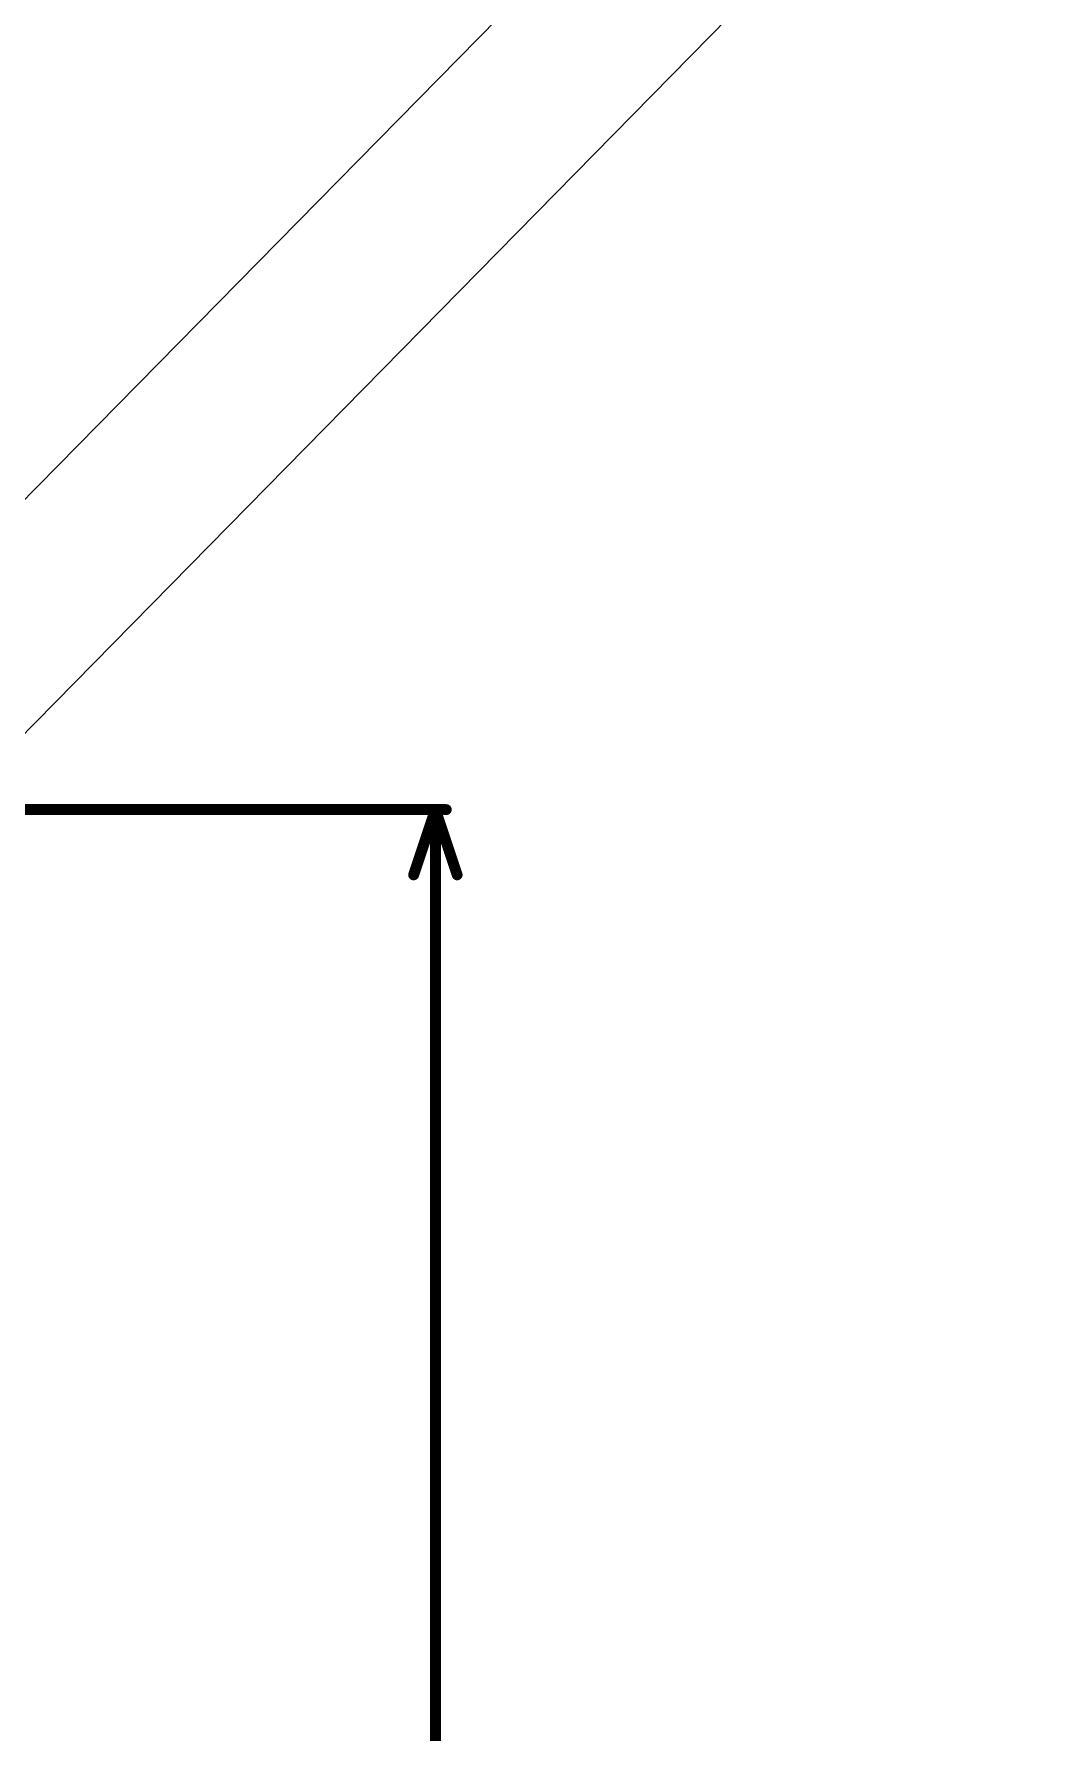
# Model space of a CAD drawing. Header units: inches. Extents: x -2 to 5376, y -4 to 5426.
# Drawn here: x 139.21 to 163.11, y 74.96 to 114.62 of the extents above; entities that cross this region are included whole.
import ezdxf

# ---------------------------------------------------------------- set-up
doc = ezdxf.new("R2010")
doc.units = ezdxf.units.IN
doc.layers.add('Dimension', color=6, linetype='Continuous')
doc.layers.add('Top Solder', color=216, linetype='Continuous')

# ---------------------------------------------------------------- blocks, each defined once
blk = doc.blocks.new('TISON_8_8X8__133')
at = {"layer": 'Top Solder'}
for p in [(5.269, 1.257), (5.253, -4.13)]:
    blk.add_line(p, (5351.599, -5259.438), dxfattribs=at)

msp = doc.modelspace()

# ---------------------------------------------------------------- linework, layer by layer
at = {"layer": 'Dimension'}
for points in [[(135.763, 96.509, 0.254, 0.254, 0), (148.844, 96.509, 0.254, 0.254, 0)], [(148.082, 94.985, 0.254, 0.254, 0), (148.59, 96.509, 0.254, 0.254, 0)], [(148.59, 96.509, 0.254, 0.254, 0), (149.098, 94.985, 0.254, 0.254, 0)], [(148.59, 55.819, 0.254, 0.254, 0), (148.59, 96.509, 0.254, 0.254, 0)]]:
    msp.add_lwpolyline(points, format="xyseb", dxfattribs=at)
for points in [[(148.526, 96.509, 0.127, 0.127, 1), (148.654, 96.509, 0.127, 0.127, 1)], [(148.526, 96.509, 0.127, 0.127, 1), (148.654, 96.509, 0.127, 0.127, 1)], [(148.526, 96.509, 0.127, 0.127, 1), (148.654, 96.509, 0.127, 0.127, 1)], [(148.78, 96.509, 0.127, 0.127, 1), (148.907, 96.509, 0.127, 0.127, 1)], [(148.018, 94.985, 0.127, 0.127, 1), (148.145, 94.985, 0.127, 0.127, 1)], [(149.035, 94.985, 0.127, 0.127, 1), (149.161, 94.985, 0.127, 0.127, 1)]]:
    msp.add_lwpolyline(points, format="xyseb", close=True, dxfattribs=at)

# ---------------------------------------------------------------- block references
at = {"rotation": 90}
msp.add_blockref('TISON_8_8X8__133', (116.271, 74.119), dxfattribs=at)

doc.saveas('drawing.dxf')
